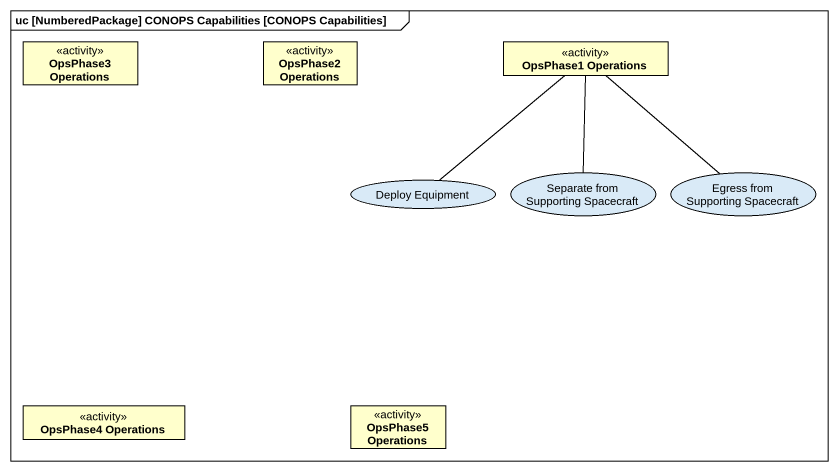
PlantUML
@startuml
mainframe uc [NumberedPackage] CONOPS Capabilities [CONOPS Capabilities]
allowmixing
hide circle
hide empty members
class "OpsPhase3 Operations" as OpsPhase3_Operations <<activity>>
class "OpsPhase2 Operations" as OpsPhase2_Operations <<activity>>
class "OpsPhase1 Operations" as OpsPhase1_Operations <<activity>>
usecase "Separate from Supporting Spacecraft" as Separate_from_Supporting
usecase "Egress from Supporting Spacecraft" as Egress_from_Supporting
usecase "Deploy Equipment" as Deploy_Equipment
class "OpsPhase4 Operations" as OpsPhase4_Operations <<activity>>
class "OpsPhase5 Operations" as OpsPhase5_Operations <<activity>>
Separate_from_Supporting -up- OpsPhase1_Operations
Egress_from_Supporting -up- OpsPhase1_Operations
Deploy_Equipment -up- OpsPhase1_Operations
@enduml
